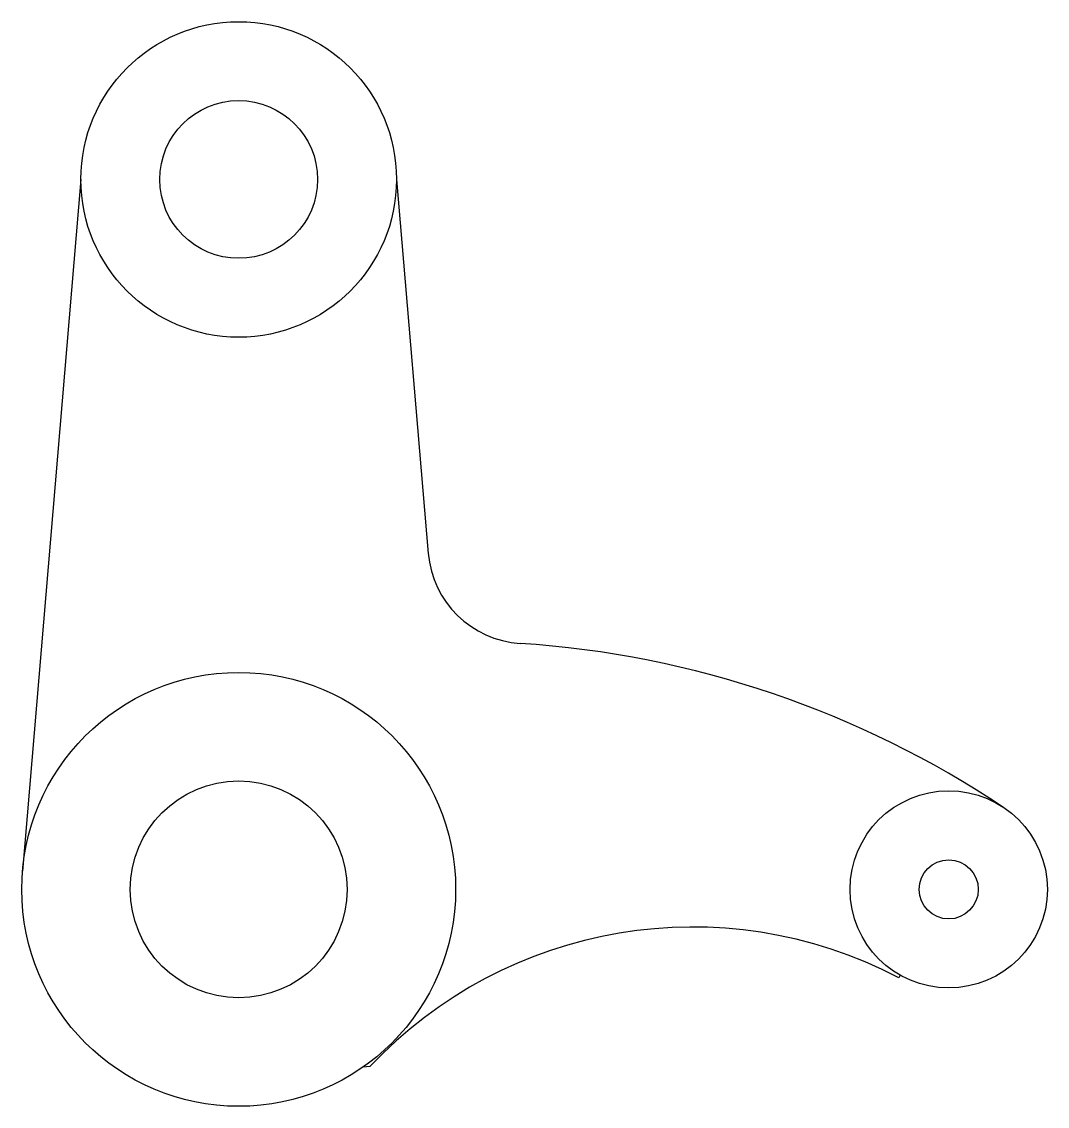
# Model space of a CAD drawing. Header units: millimetres. Extents: x -30 to 74, y 14 to 124.
import ezdxf

# ---------------------------------------------------------------- set-up
doc = ezdxf.new("R2010")
doc.units = ezdxf.units.MM
doc.header["$MEASUREMENT"] = 0

msp = doc.modelspace()

# ---------------------------------------------------------------- linework, layer by layer
for p, q in [((-23.57, 108.38), (-29.5, 38.23)), ((8.43, 108.38), (11.65, 70.46)), ((59.51, 27.67), (59.37, 27.41)), ((5.72, 18.4), (5.04, 18.35))]:
    msp.add_line(p, q)
for centre, radius in [((-7.57, 108.38), 16), ((-7.57, 108.38), 8), ((-7.57, 36.38), 22), ((-7.57, 36.38), 11), ((64.43, 36.38), 10), ((64.43, 36.38), 3)]:
    msp.add_circle(centre, radius)
for centre, radius, start, end in [((21.62, 71.31), 10, 184.8629, 266.2537), ((14.43, -38.46), 100, 56.2531, 86.2537), ((38.48, -12.44), 45, 62.343, 136.7311)]:
    msp.add_arc(centre, radius, start, end)

doc.saveas('drawing.dxf')
